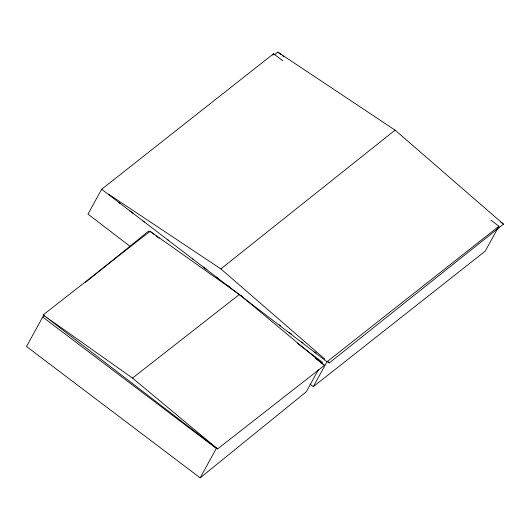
<?xml version="1.0" encoding="UTF-8"?>
<svg xmlns="http://www.w3.org/2000/svg" width="530" height="530" viewBox="0 0 530 530"><rect width="100%" height="100%" fill="white"/><g stroke="black" fill="none" stroke-linecap="round" stroke-linejoin="round"><path stroke-width="0.79" d="M282.768 60.784L273.566 53.742L101.654 189.263L87.987 214.12L130.035 246.317M44.599 315.496L42.685 317.053L26.5 346.488L200.168 477.875L306.3 391.763L318.537 369.503M272.784 55.16L273.566 53.742M200.168 477.875L216.346 448.44L42.685 317.053M310.043 384.137L313.323 386.655L326.99 361.791L498.902 226.27L491.018 220.235M498.902 226.27L485.235 251.127L313.323 386.655M85.522 282.298L148.817 230.941L150.136 231.941M321.2 363.361L322.478 362.328L297.39 343.341M274.619 54.709L277.859 52.126L395.082 130.142L503.5 224.157L329.269 362.917L327.301 361.414M108.431 194.079L220.851 268.902L395.082 130.142M43.155 314.913L150.063 231.305L239.394 294.468L324.506 365.322L217.605 448.923L43.155 314.913L132.493 378.075L217.605 448.923M132.493 378.075L239.394 294.468M277.859 52.126L281.152 54.636M282.464 55.637L283.782 56.644M500.87 222.149L503.5 224.157M118.766 202.42L120.078 203.427M129.949 210.947L133.235 213.457M143.107 220.977L144.418 221.984M167.447 239.534L168.759 240.54M192.443 258.594L193.755 259.601M203.626 267.12L206.912 269.631M216.783 277.15L218.095 278.157M227.966 285.677L229.278 286.684M241.123 295.707L242.435 296.714M279.277 324.797L280.589 325.804M289.142 332.323L291.778 334.331M301.643 341.85L302.961 342.857M314.8 351.88L316.112 352.887M101.654 189.263L326.99 361.791M150.063 231.305L153.998 234.333M155.966 235.843L159.245 238.361M315.323 358.267L324.506 365.322M220.851 268.902L324.91 359.135M327.401 361.294L329.269 362.917"/></g></svg>
